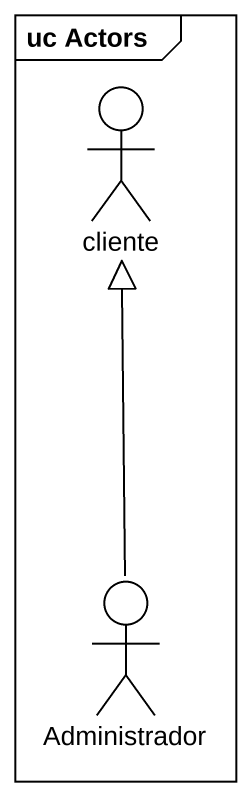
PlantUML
@startuml
mainframe uc Actors
actor cliente
actor Administrador
Administrador -up-|> cliente
@enduml
